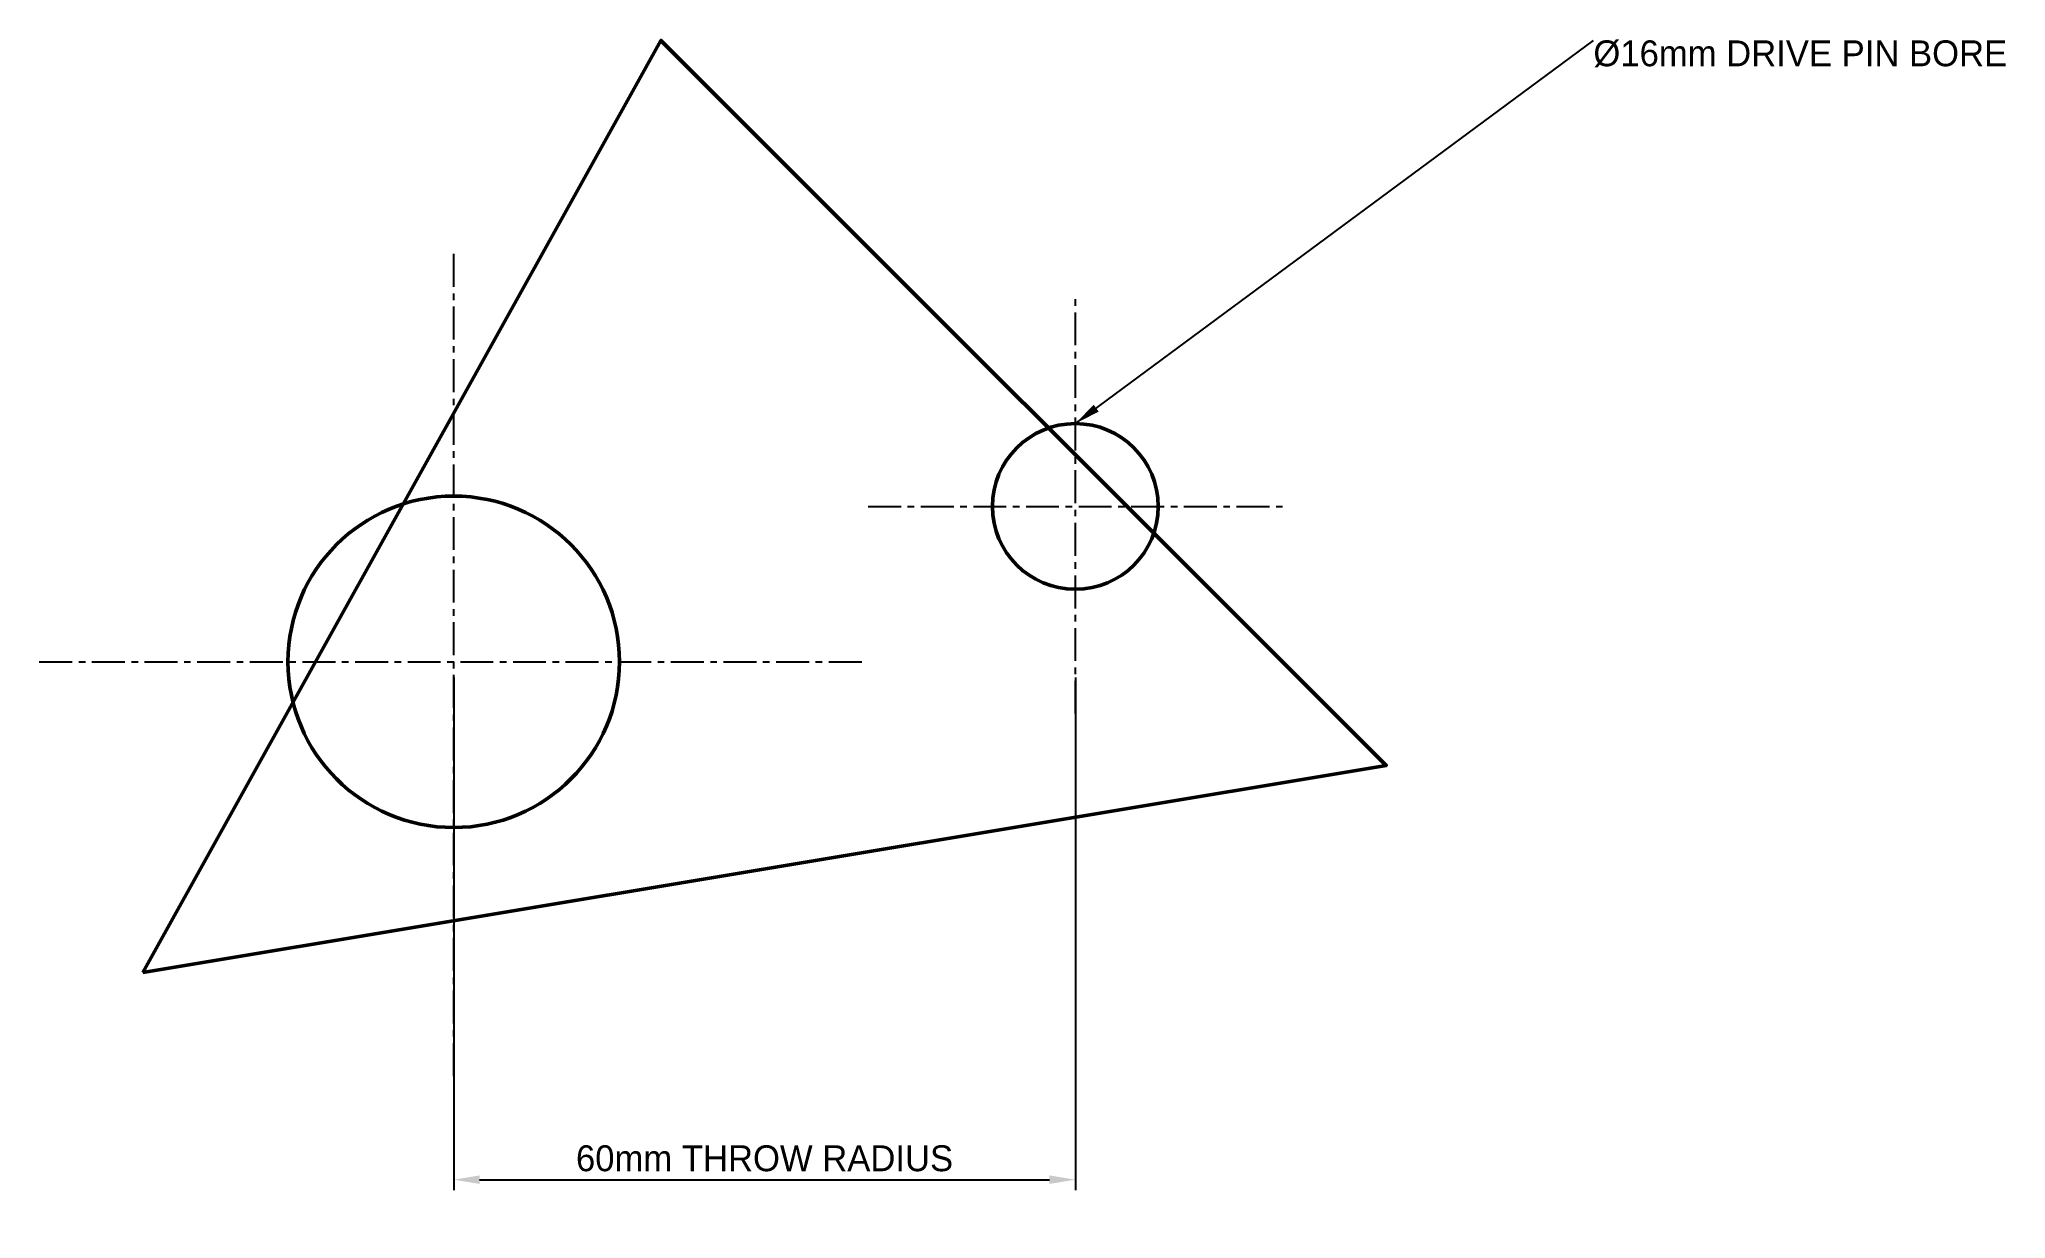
# Model space of a CAD drawing. Header units: metres. Extents: x 60 to 250, y 46 to 160.
import ezdxf

# ---------------------------------------------------------------- set-up
doc = ezdxf.new("R2010")
doc.units = ezdxf.units.M
doc.linetypes.add('CENTER', pattern=[5.08, 3.175, -0.635, 0.635, -0.635])
for name, color, linetype, lineweight in [('CENTERLINES', 7, 'CENTER', 25), ('DIMENSIONS', 7, 'Continuous', 25), ('GEOMETRY', 7, 'Continuous', 50)]:
    doc.layers.add(name, color=color, linetype=linetype, lineweight=lineweight)
doc.dimstyles.new('ENGINEERING_STYLE', dxfattribs={"dimtxt": 2.5, "dimasz": 2.5, "dimexe": 1, "dimexo": 1.5, "dimgap": 0.8, "dimtad": 1, "dimcen": 2.5, "dimazin": 3, "dimtfac": 1, "dimtmove": 0, "dimatfit": 3, "dimtfill": 1})

msp = doc.modelspace()

# ---------------------------------------------------------------- linework, layer by layer
at = {"layer": 'CENTERLINES'}
for p, q in [((100, 60), (100, 140)), ((160, 95), (160, 135)), ((140, 115), (180, 115)), ((60, 100), (140, 100))]:
    msp.add_line(p, q, dxfattribs=at)
at = {"layer": 'GEOMETRY'}
msp.add_lwpolyline([(70, 70), (190, 90), (120, 160)], close=True, dxfattribs=at)
for centre, radius in [((160, 115), 8), ((100, 100), 16)]:
    msp.add_circle(centre, radius, dxfattribs=at)

# ---------------------------------------------------------------- texts
at = {"layer": 'DIMENSIONS', "insert": (210, 160), "char_height": 2.5, "attachment_point": 1}
msp.add_mtext('%%C16mm DRIVE PIN BORE', dxfattribs=at)

# ---------------------------------------------------------------- leaders
at = {"layer": 'DIMENSIONS'}
msp.add_leader([(160, 123), (210, 160)], dimstyle='ENGINEERING_STYLE', dxfattribs=at)

# ---------------------------------------------------------------- next in the draw order: dimensions: what is measured, and where the dimension line sits
msp.add_linear_dim(base=(100, 50), p1=(100, 100), p2=(160, 100), text='60mm THROW RADIUS', dimstyle='ENGINEERING_STYLE', dxfattribs=at).render()

doc.saveas('drawing.dxf')
